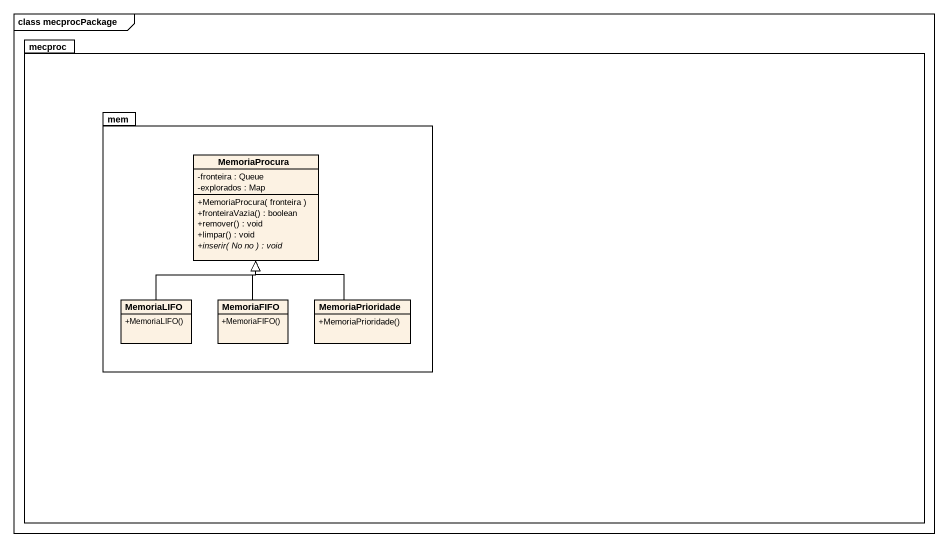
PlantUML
@startuml
mainframe class mecprocPackage
hide circle
hide empty members
skinparam classAttributeIconSize 0
package mecproc {
  package mem {
    class MemoriaProcura {
      -fronteira : Queue
      -explorados : Map
      +MemoriaProcura( fronteira )
      +fronteiraVazia() : boolean
      +remover() : void
      +limpar() : void
      {abstract} +inserir( No no ) : void
    }
    class MemoriaLIFO {
      +MemoriaLIFO()
    }
    class MemoriaFIFO {
      +MemoriaFIFO()
    }
    class MemoriaPrioridade {
      +MemoriaPrioridade()
    }
  }
}
MemoriaLIFO -up-|> MemoriaProcura
MemoriaFIFO -up-|> MemoriaProcura
MemoriaPrioridade -up-|> MemoriaProcura
@enduml
